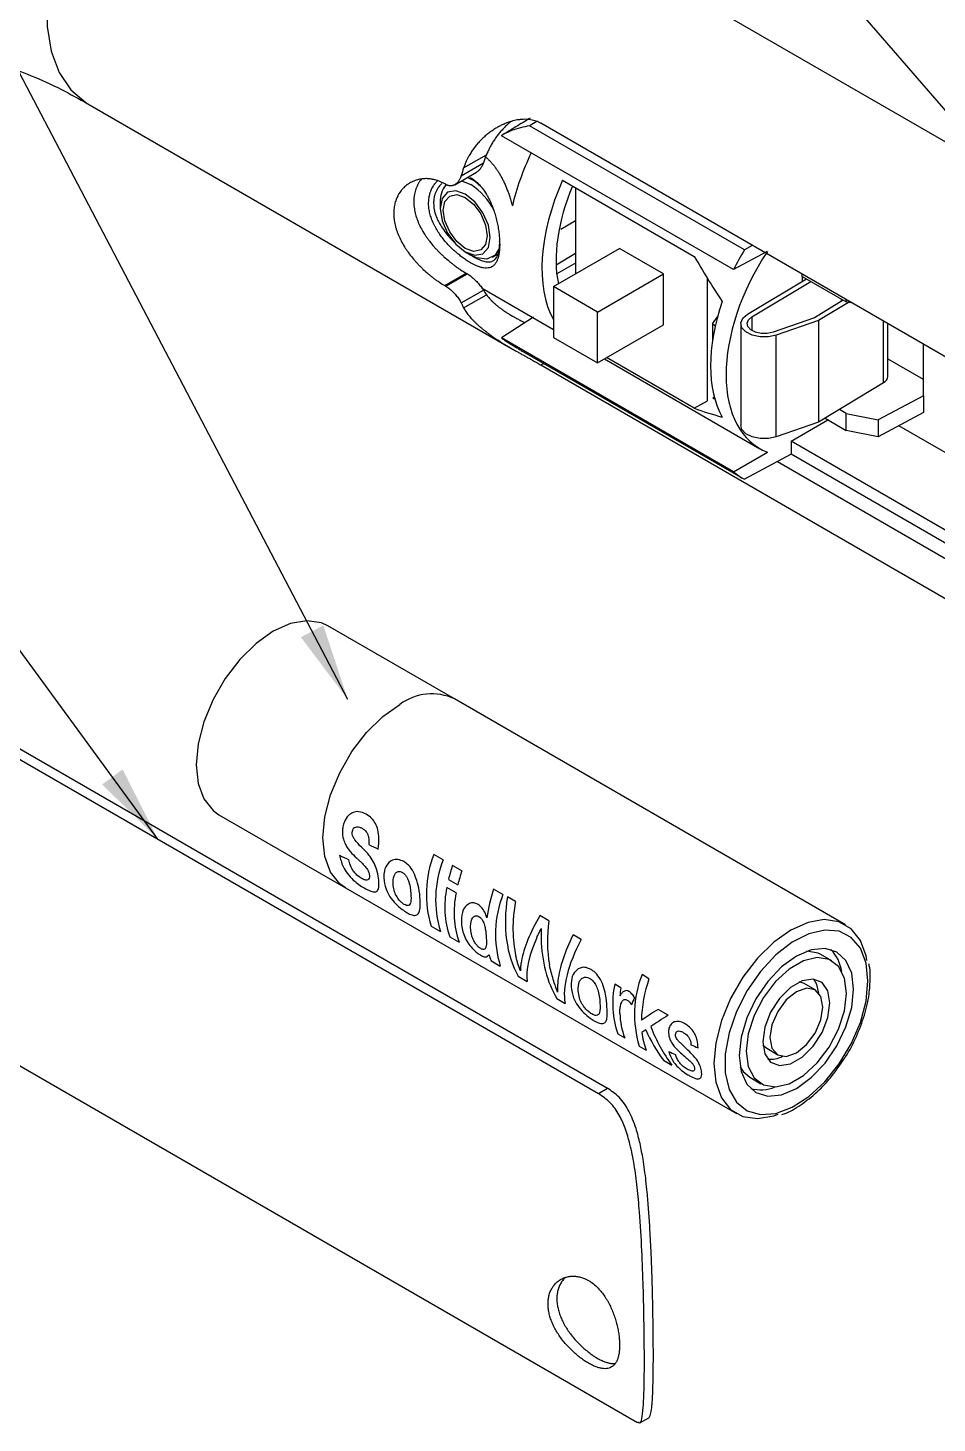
# Model space of a CAD drawing. Header units: millimetres. Extents: x 97 to 346, y 17 to 285.
# Drawn here: x 169.4 to 208.4, y 175.9 to 235.6 of the extents above; entities that cross this region are included whole.
import ezdxf

# ---------------------------------------------------------------- set-up
doc = ezdxf.new("R2010")
doc.units = ezdxf.units.MM
doc.dimstyles.new('SLDDIMSTYLE0', dxfattribs={"dimtxt": 0.18, "dimasz": 3.302, "dimexe": 0, "dimexo": 0.0625, "dimgap": 0, "dimtad": 0, "dimtih": 1, "dimtoh": 1, "dimdec": 0, "dimrnd": 1e-09, "dimzin": 0, "dimdsep": 46, "dimtxsty": 'Standard', "dimsah": 1, "dimcen": 0.09, "dimadec": 0, "dimazin": 0, "dimtfac": 3.302, "dimtdec": 0, "dimtofl": 0, "dimtmove": 0, "dimatfit": 3, "dimfxl": 1, "dimfrac": 2, "dimtolj": 1, "dimtzin": 0, "dimarcsym": 0})

msp = doc.modelspace()

# ---------------------------------------------------------------- linework, layer by layer
at = {"color": 7, "linetype": 'Continuous', "lineweight": 25}
for p, q in [((257.315, 202.655), (180.477, 247.013)), ((172.011, 232.348), (190.222, 221.835)), ((200.123, 226.095), (190.924, 231.406)), ((228.179, 210.283), (191.409, 231.51)), ((199.647, 225.247), (189.715, 230.981)), ((188.101, 229.599), (189.076, 230.162)), ((187.724, 228.884), (188.651, 229.419)), ((187.994, 229.265), (188.946, 229.815)), ((187.343, 228.89), (187.296, 228.917)), ((188.009, 229.048), (188.406, 228.891)), ((192.336, 229.073), (197.976, 225.817)), ((192.884, 228.756), (192.884, 225.067)), ((187.098, 228.135), (187.098, 227.863)), ((192.265, 226.979), (192.884, 227.349)), ((188.17, 226.006), (188.406, 225.87)), ((189.331, 225.778), (189.571, 225.916)), ((191.941, 224.523), (194.77, 226.156)), ((192.058, 225.449), (192.884, 225.949)), ((196.655, 225.067), (194.77, 226.156)), ((201.101, 226.029), (199.647, 225.247)), ((200.456, 226.287), (200.123, 226.095)), ((187.296, 224.562), (188.213, 225.091)), ((187.296, 224.562), (187.343, 224.535)), ((187.343, 224.535), (188.26, 225.064)), ((188.213, 225.091), (188.26, 225.064)), ((193.827, 223.434), (191.941, 224.523)), ((191.941, 224.523), (191.941, 222.345)), ((193.827, 223.434), (196.655, 225.067)), ((196.655, 222.89), (196.655, 225.067)), ((198.541, 219.629), (198.541, 224.863)), ((200.25, 223.339), (202.776, 224.849)), ((200.442, 223.232), (202.964, 224.74)), ((202.595, 224.953), (202.595, 225.052)), ((202.595, 224.953), (202.595, 224.741)), ((202.595, 224.953), (204.481, 223.864)), ((187.994, 223.822), (188.946, 224.372)), ((188.101, 223.611), (189.076, 224.174)), ((188.895, 224.449), (191.941, 222.69)), ((204.354, 223.938), (203.127, 223.19)), ((204.481, 223.864), (204.481, 223.964)), ((193.827, 221.257), (193.827, 223.434)), ((204.573, 223.847), (203.296, 223.069)), ((204.734, 223.817), (204.481, 223.864)), ((191.085, 223.215), (189.715, 222.326)), ((193.827, 221.257), (196.655, 222.89)), ((198.758, 222.926), (198.972, 223.231)), ((198.872, 222.835), (198.758, 222.926)), ((198.758, 222.926), (198.758, 222.241)), ((199.969, 222.938), (199.969, 218.583)), ((203.127, 223.19), (201.346, 222.574)), ((203.296, 223.069), (201.483, 222.442)), ((203.296, 223.069), (203.296, 218.714)), ((206.26, 220.675), (206.26, 222.936)), ((199.647, 216.592), (189.715, 222.326)), ((191.941, 222.345), (193.827, 221.257)), ((201.483, 218.087), (201.483, 222.442)), ((190.662, 221.735), (200.035, 216.324)), ((207.77, 222.065), (207.77, 219.86)), ((191.409, 221.167), (228.179, 199.94)), ((194.125, 221.429), (200.781, 217.586)), ((197.976, 219.317), (194.221, 221.484)), ((206.26, 221.427), (207.77, 220.555)), ((206.078, 220.41), (203.296, 218.714)), ((198.832, 219.791), (198.773, 219.757)), ((207.78, 219.854), (205.845, 218.813)), ((207.77, 219.86), (207.78, 219.854)), ((207.78, 219.854), (207.78, 219.134)), ((197.976, 219.317), (198.54, 219.629)), ((204.481, 219.085), (204.185, 219.256)), ((207.78, 219.134), (205.845, 218.093)), ((203.296, 218.714), (201.483, 218.087)), ((202.115, 217.911), (203.691, 218.821)), ((203.578, 218.886), (204.481, 218.365)), ((204.481, 219.085), (205.845, 218.813)), ((204.481, 218.365), (204.481, 219.085)), ((205.845, 218.813), (205.845, 218.093)), ((211.371, 215.891), (206.731, 218.569)), ((205.845, 218.093), (204.481, 218.365)), ((199.647, 216.592), (201.102, 217.432)), ((202.115, 217.346), (200.123, 216.275)), ((202.115, 217.911), (202.115, 217.346)), ((209.715, 213.524), (202.115, 217.911)), ((227.097, 202.925), (202.115, 217.346)), ((201.533, 217.033), (229.229, 201.044)), ((156.543, 211.988), (194.255, 190.217)), ((156.159, 211.759), (193.872, 189.988)), ((187.708, 206.876), (182.287, 210.005)), ((204.443, 197.215), (187.708, 206.876)), ((177.62, 201.922), (183.042, 198.792)), ((187.226, 199.984), (186.827, 200.214)), ((188.023, 199.523), (187.624, 199.753)), ((187.453, 199.155), (187.852, 198.925)), ((183.042, 198.792), (199.776, 189.132)), ((187.779, 198.576), (187.381, 198.807)), ((189.785, 198.506), (189.386, 198.736)), ((190.322, 198.202), (189.978, 198.401)), ((186.712, 197.154), (187.111, 196.924)), ((191.747, 197.38), (191.364, 197.601)), ((187.51, 196.693), (187.909, 196.463)), ((193.136, 196.578), (192.791, 196.777)), ((203.862, 195.664), (203.39, 195.936)), ((189.272, 195.676), (189.671, 195.446)), ((162.956, 194.726), (195.539, 175.916)), ((190.436, 195.007), (190.82, 194.785)), ((194.835, 194.508), (194.569, 194.662)), ((196.036, 194.904), (195.737, 195.077)), ((202.674, 194.695), (202.471, 194.764)), ((203.145, 194.423), (202.674, 194.695)), ((192.094, 194.05), (192.443, 193.848)), ((196.855, 193.343), (196.424, 193.591)), ((194.697, 192.547), (194.996, 192.375)), ((195.619, 192.015), (195.918, 191.842)), ((200.913, 192.065), (201.074, 191.924)), ((201.074, 191.924), (201.545, 191.651)), ((196.658, 191.415), (197.015, 191.209)), ((200.357, 190.682), (200.829, 190.41)), ((193.872, 189.988), (194.255, 190.217)), ((195.639, 175.896), (196.03, 176.111))]:
    msp.add_line(p, q, dxfattribs=at)
at = {"color": 8, "linetype": 'Continuous', "lineweight": 25}
for p, q in [((192.884, 225.529), (192.086, 225.069)), ((204.269, 223.987), (204.269, 223.886)), ((200.442, 223.232), (200.442, 222.644)), ((206.078, 220.41), (206.078, 223.042)), ((191.409, 221.167), (191.528, 221.235))]:
    msp.add_line(p, q, dxfattribs=at)
at = {"color": 8, "linetype": 'Continuous', "lineweight": 25, "flags": 128}
for points in [[(180.477, 247.013), (180.199, 247.154), (179.382, 247.38), (178.476, 247.384), (177.505, 247.167), (176.498, 246.734), (175.483, 246.099), (174.49, 245.279), (173.548, 244.298), (172.684, 243.184), (171.921, 241.969), (171.283, 240.688), (170.788, 239.379), (170.45, 238.078), (170.278, 236.823), (170.278, 235.651), (170.45, 234.594), (170.788, 233.684), (171.283, 232.946), (171.921, 232.402), (172.011, 232.348)], [(183.042, 198.792), (182.795, 198.969), (182.402, 199.464), (182.158, 200.129), (182.075, 200.929), (182.158, 201.825), (182.402, 202.771), (182.795, 203.72), (183.317, 204.625), (183.943, 205.441), (184.64, 206.125), (185.375, 206.644)]]:
    msp.add_lwpolyline(points, dxfattribs=at)
at = {"color": 7, "linetype": 'Continuous', "lineweight": 25, "flags": 128}
for points in [[(191.234, 231.592), (190.946, 231.419), (190.924, 231.406)], [(188.17, 228.482), (187.76, 228.625), (187.412, 228.557), (187.179, 228.29), (187.098, 227.863), (187.179, 227.342), (187.412, 226.806), (187.76, 226.337), (188.17, 226.006), (188.58, 225.863), (188.928, 225.93), (189.161, 226.198), (189.242, 226.625), (189.161, 227.146), (188.928, 227.682), (188.58, 228.151), (188.17, 228.482)], [(188.17, 228.333), (188.531, 228.041), (188.837, 227.629), (189.041, 227.158), (189.113, 226.7), (189.041, 226.324), (188.837, 226.089), (188.531, 226.03), (188.17, 226.155), (187.809, 226.446), (187.503, 226.859), (187.299, 227.33), (187.227, 227.788), (187.299, 228.163), (187.503, 228.399), (187.809, 228.458), (188.17, 228.333)], [(189.654, 226.207), (189.45, 225.867), (189.094, 225.698), (188.646, 225.756), (188.406, 225.87)], [(201.483, 222.442), (201.148, 222.37), (200.79, 222.37), (200.455, 222.442), (200.186, 222.579), (200.017, 222.761), (199.97, 222.966), (200.051, 223.167), (200.25, 223.339)], [(201.346, 222.574), (201.1, 222.521), (200.838, 222.521), (200.592, 222.575), (200.395, 222.674), (200.271, 222.808), (200.237, 222.958), (200.296, 223.106), (200.442, 223.232)], [(201.483, 218.087), (201.148, 218.015), (200.79, 218.015), (200.455, 218.088), (200.186, 218.224), (200.017, 218.406), (199.969, 218.583)], [(182.287, 210.005), (182.011, 210.13), (181.385, 210.223), (180.688, 210.102), (179.954, 209.774), (179.219, 209.255), (178.522, 208.57), (177.896, 207.755), (177.374, 206.85), (176.981, 205.901), (176.737, 204.954), (176.654, 204.059), (176.737, 203.258), (176.981, 202.594), (177.374, 202.098), (177.62, 201.922)], [(205.365, 195.677), (205.327, 195.878), (205.083, 196.543), (204.69, 197.038), (204.167, 197.34), (203.541, 197.433), (202.844, 197.312), (202.11, 196.984), (201.375, 196.464), (200.678, 195.78), (200.052, 194.965), (199.53, 194.06), (199.137, 193.11), (198.893, 192.164), (198.81, 191.268), (198.893, 190.468), (199.137, 189.804), (199.53, 189.308), (200.052, 189.006), (200.678, 188.913), (201.375, 189.034), (201.562, 189.099)], [(205.409, 194.806), (205.327, 195.574), (205.084, 196.206), (204.693, 196.667), (204.175, 196.932), (203.559, 196.987), (202.877, 196.829), (202.167, 196.467), (201.467, 195.919), (200.813, 195.217), (200.243, 194.397), (199.785, 193.504), (199.466, 192.585), (199.302, 191.691), (199.302, 190.869), (199.466, 190.165), (199.785, 189.615), (200.243, 189.249), (200.813, 189.088), (201.467, 189.14), (202.167, 189.402), (202.877, 189.86), (203.559, 190.489), (204.175, 191.255), (204.693, 192.118), (205.084, 193.03), (205.327, 193.942), (205.409, 194.806)], [(204.797, 194.452), (204.713, 195.137), (204.468, 195.678), (204.079, 196.039), (203.571, 196.196), (202.98, 196.138), (202.345, 195.868), (201.711, 195.405), (201.12, 194.781), (200.612, 194.038), (200.222, 193.227), (199.978, 192.403), (199.894, 191.622), (199.978, 190.938), (200.222, 190.396), (200.612, 190.035), (201.12, 189.878), (201.711, 189.937), (202.345, 190.206), (202.98, 190.669), (203.571, 191.293), (204.079, 192.036), (204.468, 192.847), (204.713, 193.671), (204.797, 194.452)], [(203.39, 195.936), (203.279, 195.992), (202.79, 196.078)], [(204.49, 194.275), (204.403, 194.923), (204.15, 195.418), (203.75, 195.72), (203.236, 195.804), (202.651, 195.665), (202.04, 195.312), (201.454, 194.776), (200.941, 194.098), (200.541, 193.334), (200.287, 192.547), (200.2, 191.799), (200.287, 191.151), (200.541, 190.656), (200.941, 190.354), (201.454, 190.27), (202.04, 190.409), (202.651, 190.762), (203.236, 191.298), (203.75, 191.976), (204.15, 192.74), (204.403, 193.527), (204.49, 194.275)], [(203.783, 193.867), (203.696, 194.385), (203.447, 194.74), (203.064, 194.89), (202.595, 194.816), (202.096, 194.528), (201.626, 194.06), (201.244, 193.468), (200.994, 192.825), (200.908, 192.207), (200.994, 191.689), (201.244, 191.334), (201.626, 191.184), (202.096, 191.258), (202.595, 191.546), (203.064, 192.014), (203.447, 192.606), (203.696, 193.249), (203.783, 193.867)], [(203.306, 194.281), (203.225, 194.657), (203.099, 194.886)], [(203.477, 193.69), (203.391, 194.14), (203.145, 194.423), (202.778, 194.494), (202.345, 194.344), (201.912, 193.994), (201.545, 193.499), (201.3, 192.934), (201.214, 192.384), (201.3, 191.934), (201.545, 191.651), (201.912, 191.58), (202.345, 191.731), (202.778, 192.08), (203.145, 192.575), (203.391, 193.141), (203.477, 193.69)], [(199.935, 191.131), (200.07, 190.928), (200.357, 190.682)]]:
    msp.add_lwpolyline(points, dxfattribs=at)
at = {"color": 7, "linetype": 'Continuous', "lineweight": 25}
for centre, radius, start, end in [((199.871, 225.922), 11.597, 158.55286, 160.38493), ((200.321, 225.498), 12.89, 161.44999, 163.00889), ((188.167, 228.19), 1.07, 140.29764, 182.96497), ((186.894, 226.527), 2.806, 26.22061, 57.3915), ((191.51, 225.922), 2.996, 211.15814, 215.67499), ((191.549, 225.498), 3.931, 205.24473, 208.68553), ((205.933, 220.706), 0.329, 296.16889, 354.62642), ((191.096, 198.522), 4.592, 158.38099, 197.33384), ((191.495, 198.292), 4.592, 158.38099, 197.33384), ((194.107, 197.571), 6.84, 161.39275, 166.60529), ((194.506, 197.34), 6.84, 161.39275, 166.60529), ((191.22, 197.981), 3.927, 167.8643, 199.13872), ((191.619, 197.751), 3.927, 167.8643, 199.13872), ((195.417, 196.682), 6.371, 161.19387, 172.59392), ((194.054, 196.814), 4.592, 158.38099, 197.33384), ((191.687, 196.642), 2.602, 195.64992, 201.80011), ((202.624, 194.979), 1.677, 8.10592, 44.18444), ((198.416, 193.832), 3.935, 167.82231, 199.05551), ((200.012, 193.379), 4.6, 158.34416, 197.2544), ((201.622, 192.956), 5.916, 160.7813, 178.38522), ((200.386, 193.519), 5.638, 169.89267, 173.32081), ((197.953, 193.502), 3.165, 181.53598, 200.87722), ((198.679, 192.916), 2.962, 186.05041, 201.25437), ((201.229, 192.574), 1.119, 264.45764, 297.64324), ((200.803, 191.825), 1.677, 255.81941, 291.90098)]:
    msp.add_arc(centre, radius, start, end, dxfattribs=at)
at = {"color": 8, "linetype": 'Continuous', "lineweight": 25}
msp.add_arc((186.736, 204.798), 2.294, 64.91783, 126.39263, dxfattribs=at)
at = {"color": 7, "linetype": 'Continuous', "lineweight": 25}
for centre, major_axis, ratio, start_param, end_param in [((194.736, 229.005), (3.345, 5.998), 0.567218, 1.678975, 2.04193), ((196.223, 228.147), (3.345, 5.998), 0.567218, 1.729363, 2.804411), ((196.223, 228.147), (2.922, 5.241), 0.567218, 1.753764, 2.56758), ((208.867, 220.847), (12.106, -12.001), 0.32276, 3.992937, 4.154836), ((204.274, 223.499), (3.524, 5.894), 0.587369, 1.491587, 3.238841), ((204.274, 223.499), (4.277, 7.153), 0.587369, 1.559056, 1.675846), ((203.609, 223.883), (3.524, 5.894), 0.587369, 1.908727, 2.821573), ((208.867, 220.847), (11.106, 0.038), 0.228197, 3.571081, 3.587813), ((208.867, 220.847), (12.711, 0.044), 0.228197, 3.682486, 3.844386), ((204.274, 223.499), (4.277, 7.153), 0.587369, 3.054454, 3.171244), ((179.286, 206.349), (39.712, -18.932), 0.07145, 4.866423, 4.876719), ((189.657, 200.362), (39.712, -18.932), 0.07145, 4.572781, 4.582891), ((193.268, 198.277), (1.314, 4.554), 0.683815, 1.738857, 2.547209), ((193.575, 198.1), (1.462, 4.49), 0.674383, 1.764678, 2.296801), ((193.947, 197.885), (3.088, 3.59), 0.408698, 1.983729, 2.534504), ((195.109, 197.214), (1.004, 4.677), 0.698951, 1.684864, 2.091751), ((194.224, 197.725), (3.088, 3.59), 0.408706, 2.194293, 2.79208), ((194.851, 197.364), (0.904, 4.713), 0.702724, 1.863009, 2.475728), ((195.482, 196.999), (2.906, 3.699), 0.457127, 1.972002, 2.504757), ((195.79, 196.822), (2.971, 3.66), 0.440365, 1.976763, 2.785115), ((198.442, 195.291), (3.17, 3.541), 0.385727, 2.229174, 2.318529), ((198.956, 194.994), (4.507, 2.786), 0.031183, 2.147993, 2.356071), ((199.387, 194.745), (4.505, 2.787), 0.031488, 2.148146, 2.36551), ((199.386, 194.746), (4.503, 2.788), 0.032004, 2.436953, 2.496877), ((199.067, 194.929), (-1.21, 5.216), 0.695827, 1.843244, 2.138412), ((199.425, 194.723), (-1.21, 5.216), 0.695848, 1.772141, 2.138495), ((205.174, 191.404), (29.855, -13.171), 0.094452, 4.472693, 4.482906), ((199.291, 194.801), (29.855, -13.171), 0.094452, 4.705245, 4.715341)]:
    msp.add_ellipse(centre, major_axis=major_axis, ratio=ratio, start_param=start_param, end_param=end_param, dxfattribs=at)
for points, knots in [([(180.477, 247.013), (180.056, 247.25), (178.861, 247.923), (176.863, 248.886), (174.486, 249.832), (172.099, 250.567), (169.724, 251.083), (167.381, 251.375), (165.088, 251.443), (162.864, 251.29), (160.724, 250.924), (158.678, 250.352), (156.738, 249.585), (154.91, 248.633), (153.203, 247.504), (151.623, 246.208), (150.176, 244.754), (148.864, 243.148), (147.692, 241.395), (146.664, 239.499), (145.784, 237.464), (145.059, 235.293), (144.493, 232.996), (144.095, 230.581), (143.867, 228.194), (143.842, 226.591), (143.83, 225.852)], [0, 0, 0, 0, 0.025142, 0.071401, 0.11765, 0.163599, 0.209023, 0.253706, 0.297489, 0.340301, 0.382167, 0.423194, 0.463542, 0.50341, 0.54301, 0.582521, 0.622135, 0.662067, 0.702515, 0.743645, 0.78558, 0.828379, 0.872023, 0.916418, 0.961409, 1, 1, 1, 1]), ([(160.763, 225.852), (160.766, 226.129), (160.775, 226.931), (160.869, 228.157), (161.068, 229.464), (161.344, 230.602), (161.676, 231.566), (162.045, 232.357), (162.432, 232.984), (162.826, 233.466), (163.232, 233.835), (163.659, 234.106), (164.155, 234.307), (164.755, 234.438), (165.445, 234.491), (166.27, 234.454), (167.242, 234.303), (168.36, 234.011), (169.577, 233.57), (170.799, 233.02), (171.634, 232.557), (172.011, 232.348)], [0, 0, 0, 0, 0.0266279, 0.0771379, 0.1274077, 0.1776326, 0.2280378, 0.2791187, 0.3316859, 0.3871065, 0.4478896, 0.5193977, 0.5898465, 0.6483011, 0.7016234, 0.7519927, 0.8053292, 0.85691, 0.9077137, 0.9583192, 1, 1, 1, 1]), ([(191.409, 231.51), (191.394, 231.518), (191.362, 231.536), (191.313, 231.56), (191.263, 231.582), (191.19, 231.609), (191.093, 231.639), (190.969, 231.664), (190.841, 231.678), (190.713, 231.682), (190.606, 231.677), (190.524, 231.67), (190.44, 231.659), (190.335, 231.641), (190.23, 231.616), (190.146, 231.593), (190.061, 231.567), (189.943, 231.526), (189.82, 231.475), (189.713, 231.424), (189.607, 231.371), (189.476, 231.296), (189.347, 231.213), (189.247, 231.142), (189.147, 231.068), (189.027, 230.97), (188.913, 230.865), (188.826, 230.778), (188.741, 230.688), (188.639, 230.57), (188.542, 230.445), (188.469, 230.34), (188.398, 230.233), (188.326, 230.111), (188.255, 229.974), (188.198, 229.853), (188.146, 229.728), (188.116, 229.642), (188.101, 229.599)], [0, 0, 0, 0, 0.0141078, 0.0282354, 0.0424223, 0.0566288, 0.0883912, 0.1203574, 0.1529092, 0.185639, 0.2159807, 0.2311885, 0.2463237, 0.2770961, 0.3083251, 0.3239674, 0.3395553, 0.3711086, 0.4124243, 0.4331289, 0.4537424, 0.4956096, 0.5381239, 0.5594222, 0.5806414, 0.623656, 0.6656053, 0.6866185, 0.7075586, 0.7499868, 0.7930932, 0.8146926, 0.8362051, 0.8798948, 0.9097774, 0.9397153, 0.9698269, 1, 1, 1, 1]), ([(190.945, 231.728), (190.743, 231.606), (190.333, 231.357), (189.923, 231.108), (189.715, 230.981)], [0, 0, 0, 0, 0.491919, 1, 1, 1, 1]), ([(190.121, 231.585), (190.09, 231.559), (190.014, 231.494), (189.898, 231.384), (189.773, 231.256), (189.654, 231.121), (189.539, 230.978), (189.43, 230.829), (189.363, 230.724), (189.298, 230.618), (189.235, 230.509), (189.165, 230.368), (189.112, 230.251), (189.088, 230.192), (189.076, 230.162)], [0, 0, 0, 0, 0.067607, 0.168379, 0.269152, 0.369926, 0.472657, 0.577036, 0.681418, 0.681685, 0.785803, 0.893062, 0.946507, 1, 1, 1, 1]), ([(190.924, 231.406), (190.662, 231.352), (190.244, 231.265), (189.859, 231.059), (189.715, 230.981)], [0, 0, 0, 0, 0.624817, 1, 1, 1, 1]), ([(189.022, 230.087), (189.061, 230.054), (189.134, 229.991), (189.219, 229.905), (189.282, 229.836), (189.345, 229.765), (189.42, 229.671), (189.493, 229.572), (189.548, 229.49), (189.603, 229.405), (189.67, 229.293), (189.734, 229.176), (189.784, 229.079), (189.832, 228.979), (189.89, 228.851), (189.944, 228.719), (189.986, 228.611), (190.026, 228.501), (190.066, 228.384), (190.106, 228.259), (190.135, 228.159), (190.162, 228.064), (190.179, 228.003), (190.187, 227.973)], [0, 0, 0, 0, 0.068992, 0.130155, 0.160794, 0.191323, 0.25318, 0.315891, 0.347302, 0.378607, 0.441981, 0.508107, 0.541227, 0.574237, 0.641054, 0.708739, 0.742638, 0.776429, 0.844806, 0.886392, 0.928018, 0.963996, 1, 1, 1, 1]), ([(188.946, 229.815), (188.942, 229.804), (188.934, 229.781), (188.92, 229.748), (188.905, 229.716), (188.885, 229.675), (188.858, 229.628), (188.822, 229.576), (188.783, 229.527), (188.742, 229.486), (188.7, 229.451), (188.67, 229.429), (188.653, 229.42), (188.65, 229.419)], [0, 0, 0, 0, 0.06558, 0.131293, 0.197415, 0.263678, 0.385197, 0.507663, 0.633282, 0.760068, 0.871324, 0.98348, 1, 1, 1, 1]), ([(187.296, 228.917), (187.255, 228.939), (187.132, 229.007), (186.961, 229.071), (186.78, 229.116), (186.633, 229.138), (186.478, 229.144), (186.323, 229.134), (186.187, 229.11), (186.069, 229.077), (185.939, 229.029), (185.83, 228.975), (185.742, 228.919), (185.684, 228.879), (185.614, 228.825), (185.549, 228.765), (185.499, 228.714), (185.427, 228.634), (185.361, 228.545), (185.304, 228.449), (185.268, 228.382), (185.23, 228.299), (185.191, 228.198), (185.151, 228.062), (185.115, 227.883), (185.104, 227.692), (185.108, 227.534), (185.123, 227.373), (185.148, 227.228), (185.179, 227.103), (185.202, 227.018), (185.236, 226.912), (185.282, 226.787), (185.351, 226.622), (185.454, 226.414), (185.577, 226.209), (185.685, 226.048), (185.8, 225.889), (185.909, 225.753), (186.007, 225.639), (186.074, 225.563), (186.16, 225.47), (186.248, 225.38), (186.319, 225.31), (186.428, 225.206), (186.541, 225.106), (186.654, 225.012), (186.731, 224.949), (186.828, 224.874), (186.945, 224.788), (187.103, 224.678), (187.219, 224.609), (187.296, 224.562)], [0, 0, 0, 0, 0.02043, 0.061749, 0.082665, 0.107674, 0.132682, 0.157689, 0.18438, 0.201708, 0.219036, 0.254349, 0.263264, 0.272146, 0.290159, 0.308034, 0.316989, 0.32591, 0.362401, 0.371625, 0.38081, 0.399475, 0.415939, 0.432403, 0.465963, 0.499996, 0.516982, 0.533969, 0.56865, 0.577415, 0.586143, 0.603867, 0.620853, 0.637839, 0.672469, 0.707573, 0.725042, 0.742511, 0.77812, 0.787112, 0.79607, 0.814241, 0.832117, 0.841073, 0.849995, 0.886501, 0.895732, 0.904922, 0.923603, 0.942517, 0.961432, 1, 1, 1, 1]), ([(186.3, 229.127), (186.283, 229.107), (186.252, 229.073), (186.216, 229.019), (186.175, 228.953), (186.129, 228.868), (186.089, 228.779), (186.061, 228.706), (186.023, 228.592), (185.995, 228.471), (185.978, 228.346), (185.97, 228.26), (185.967, 228.156), (185.97, 228.033), (185.985, 227.874), (186.023, 227.669), (186.084, 227.462), (186.147, 227.298), (186.218, 227.136), (186.322, 226.933), (186.447, 226.733), (186.556, 226.575), (186.674, 226.419), (186.785, 226.285), (186.885, 226.173), (186.954, 226.098), (187.041, 226.007), (187.132, 225.918), (187.205, 225.849), (187.317, 225.745), (187.432, 225.645), (187.549, 225.55), (187.628, 225.488), (187.728, 225.411), (187.849, 225.324), (188.013, 225.211), (188.133, 225.14), (188.213, 225.091)], [0, 0, 0, 0, 0.019602, 0.033585, 0.047509, 0.075805, 0.103548, 0.117453, 0.131295, 0.18815, 0.202553, 0.216883, 0.246091, 0.271393, 0.296695, 0.348366, 0.400817, 0.426118, 0.45142, 0.50299, 0.555252, 0.581502, 0.607752, 0.66124, 0.674744, 0.688197, 0.715479, 0.742617, 0.756214, 0.769757, 0.825194, 0.839213, 0.853171, 0.881556, 0.910852, 0.940148, 1, 1, 1, 1]), ([(188.387, 229.192), (188.486, 229.125), (188.636, 229.024), (188.802, 228.849), (188.939, 228.684), (189.054, 228.515), (189.17, 228.312), (189.263, 228.122), (189.355, 227.898), (189.42, 227.705), (189.466, 227.548), (189.509, 227.391), (189.554, 227.192), (189.589, 226.995), (189.611, 226.839), (189.628, 226.684), (189.642, 226.495), (189.645, 226.317), (189.641, 226.186), (189.632, 226.062), (189.614, 225.918), (189.585, 225.789), (189.555, 225.697), (189.522, 225.613), (189.472, 225.521), (189.411, 225.447), (189.355, 225.399), (189.293, 225.358), (189.206, 225.324), (189.087, 225.31), (188.957, 225.32), (188.815, 225.352), (188.639, 225.415), (188.463, 225.5), (188.285, 225.606), (188.136, 225.705), (187.972, 225.826), (187.822, 225.949), (187.647, 226.104), (187.49, 226.258), (187.325, 226.44), (187.186, 226.608), (187.045, 226.805), (186.939, 226.975), (186.864, 227.114), (186.795, 227.255), (186.72, 227.434), (186.665, 227.615), (186.634, 227.758), (186.611, 227.9), (186.598, 228.077), (186.608, 228.279), (186.644, 228.469), (186.704, 228.646), (186.772, 228.782), (186.838, 228.882), (186.902, 228.967), (186.956, 229.02), (186.989, 229.053)], [0, 0, 0, 0, 0.036325, 0.054953, 0.068466, 0.095858, 0.109757, 0.129949, 0.150556, 0.171451, 0.181746, 0.19204, 0.213011, 0.23427, 0.24491, 0.25555, 0.277286, 0.299365, 0.309662, 0.31996, 0.340976, 0.362299, 0.372593, 0.382887, 0.403865, 0.425126, 0.435787, 0.446449, 0.468233, 0.490373, 0.510835, 0.531731, 0.552954, 0.582848, 0.597751, 0.61612, 0.634865, 0.653861, 0.667648, 0.695601, 0.709791, 0.730147, 0.75092, 0.771973, 0.782401, 0.79283, 0.814093, 0.835664, 0.846188, 0.856712, 0.878208, 0.900037, 0.920526, 0.941431, 0.96263, 0.973027, 0.983423, 1, 1, 1, 1]), ([(187.172, 228.938), (187.145, 228.914), (187.077, 228.852), (187.005, 228.752), (186.92, 228.605), (186.857, 228.444), (186.825, 228.27), (186.812, 228.094), (186.823, 227.885), (186.882, 227.637), (186.959, 227.434), (187.045, 227.256), (187.157, 227.063), (187.307, 226.852), (187.45, 226.683), (187.557, 226.566), (187.632, 226.489), (187.682, 226.441), (187.705, 226.42)], [0, 0, 0, 0, 0.044534, 0.114959, 0.150526, 0.251307, 0.320171, 0.354975, 0.449821, 0.547056, 0.617512, 0.665076, 0.737268, 0.827879, 0.903297, 0.937183, 0.97144, 1, 1, 1, 1]), ([(187.994, 229.265), (187.989, 229.251), (187.98, 229.223), (187.964, 229.182), (187.947, 229.143), (187.925, 229.1), (187.899, 229.055), (187.866, 229.01), (187.831, 228.968), (187.793, 228.932), (187.754, 228.902), (187.714, 228.877), (187.672, 228.858), (187.629, 228.844), (187.587, 228.836), (187.545, 228.833), (187.502, 228.835), (187.464, 228.842), (187.43, 228.851), (187.401, 228.861), (187.372, 228.874), (187.353, 228.884), (187.343, 228.89)], [0, 0, 0, 0, 0.042854, 0.085862, 0.129348, 0.173001, 0.232308, 0.292066, 0.353295, 0.415059, 0.470642, 0.526653, 0.584064, 0.641979, 0.693802, 0.746015, 0.799479, 0.853387, 0.889681, 0.926115, 0.962983, 1, 1, 1, 1]), ([(188.903, 228.73), (188.895, 228.739), (188.843, 228.804), (188.76, 228.882), (188.613, 229.004), (188.458, 229.099), (188.314, 229.16), (188.249, 229.178), (188.238, 229.181)], [0, 0, 0, 0, 0.042399, 0.280658, 0.401069, 0.731593, 0.957417, 1, 1, 1, 1]), ([(188.466, 225.836), (188.515, 225.807), (188.638, 225.736), (188.821, 225.651), (188.992, 225.596), (189.117, 225.578), (189.218, 225.579), (189.29, 225.594), (189.364, 225.625), (189.428, 225.668), (189.482, 225.731), (189.52, 225.792), (189.554, 225.861), (189.59, 225.961), (189.615, 226.08), (189.636, 226.233), (189.646, 226.351), (189.643, 226.451), (189.643, 226.461)], [0, 0, 0, 0, 0.064376, 0.16221, 0.262417, 0.335695, 0.385133, 0.460133, 0.494897, 0.565186, 0.636668, 0.672738, 0.707927, 0.779181, 0.851835, 0.888555, 0.98894, 1, 1, 1, 1]), ([(187.343, 224.535), (187.37, 224.519), (187.447, 224.471), (187.583, 224.359), (187.737, 224.202), (187.872, 224.031), (187.953, 223.903), (187.985, 223.838), (187.994, 223.822)], [0, 0, 0, 0, 0.101999, 0.29864, 0.49771, 0.704173, 0.922597, 1, 1, 1, 1]), ([(188.26, 225.064), (188.29, 225.046), (188.371, 224.996), (188.511, 224.884), (188.667, 224.732), (188.809, 224.569), (188.899, 224.448), (188.936, 224.388), (188.946, 224.372)], [0, 0, 0, 0, 0.113281, 0.303125, 0.496678, 0.700487, 0.920761, 1, 1, 1, 1]), ([(189.076, 224.174), (189.097, 224.147), (189.138, 224.091), (189.186, 224.036), (189.236, 223.981), (189.288, 223.925), (189.375, 223.841), (189.469, 223.758), (189.537, 223.702), (189.606, 223.647), (189.678, 223.592), (189.794, 223.509), (189.918, 223.426), (190.049, 223.344), (190.187, 223.262), (190.33, 223.182), (190.48, 223.102), (190.583, 223.05), (190.665, 223.01), (190.695, 222.996), (190.725, 222.981)], [0, 0, 0, 0, 0.0641795, 0.1283577, 0.1285234, 0.1925346, 0.2583052, 0.3249219, 0.3915374, 0.3916785, 0.4581519, 0.5261213, 0.5972722, 0.6684222, 0.7395715, 0.8120237, 0.8852451, 0.9584664, 0.9585932, 1, 1, 1, 1]), ([(188.101, 223.611), (188.115, 223.585), (188.145, 223.533), (188.196, 223.454), (188.253, 223.375), (188.294, 223.321), (188.336, 223.268), (188.381, 223.215), (188.453, 223.134), (188.532, 223.051), (188.616, 222.968), (188.703, 222.887), (188.79, 222.809), (188.882, 222.732), (188.977, 222.655), (189.075, 222.579), (189.178, 222.502), (189.286, 222.424), (189.414, 222.335), (189.534, 222.255), (189.644, 222.184), (189.756, 222.113), (189.886, 222.033), (190.034, 221.944), (190.125, 221.891), (190.217, 221.838), (190.31, 221.784), (190.452, 221.703), (190.598, 221.621), (190.745, 221.54), (190.893, 221.457), (191.024, 221.385), (191.136, 221.322), (191.23, 221.269), (191.322, 221.217), (191.38, 221.184), (191.409, 221.167)], [0, 0, 0, 0, 0.029684, 0.059427, 0.08911, 0.118848, 0.119321, 0.148531, 0.178264, 0.210248, 0.24229, 0.271971, 0.301697, 0.331378, 0.361102, 0.390783, 0.420506, 0.451948, 0.483439, 0.526982, 0.5488, 0.570531, 0.614663, 0.64847, 0.682277, 0.682364, 0.716087, 0.750864, 0.787047, 0.823233, 0.859422, 0.897708, 0.923007, 0.948308, 0.973609, 1, 1, 1, 1]), ([(189.715, 222.326), (189.762, 222.294), (189.856, 222.23), (190.001, 222.135), (190.149, 222.041), (190.3, 221.949), (190.453, 221.857), (190.574, 221.785), (190.644, 221.745), (190.662, 221.735)], [0, 0, 0, 0, 0.156435, 0.31312, 0.470593, 0.628349, 0.786573, 0.945136, 1, 1, 1, 1]), ([(183.932, 201.942), (183.824, 201.991), (183.641, 202.075), (183.368, 202.034), (183.149, 201.885), (182.995, 201.659), (182.949, 201.473), (182.93, 201.397)], [0, 0, 0, 0, 0.260004, 0.43873, 0.617674, 0.845755, 1, 1, 1, 1]), ([(184.448, 200.453), (184.464, 200.605), (184.492, 200.868), (184.443, 201.257), (184.336, 201.554), (184.163, 201.79), (184.013, 201.889), (183.932, 201.942)], [0, 0, 0, 0, 0.271656, 0.46991, 0.638158, 0.806266, 1, 1, 1, 1]), ([(182.93, 201.397), (182.922, 201.337), (182.899, 201.168), (182.933, 200.905), (183.012, 200.719), (183.044, 200.645)], [0, 0, 0, 0, 0.2489102, 0.6995294, 1, 1, 1, 1]), ([(183.337, 201.212), (183.347, 201.249), (183.362, 201.303), (183.405, 201.356), (183.432, 201.372), (183.446, 201.38)], [0, 0, 0, 0, 0.49703, 0.741568, 1, 1, 1, 1]), ([(183.446, 201.38), (183.471, 201.389), (183.533, 201.411), (183.643, 201.398), (183.721, 201.358), (183.76, 201.338)], [0, 0, 0, 0, 0.251579, 0.623869, 1, 1, 1, 1]), ([(183.76, 201.338), (183.822, 201.296), (183.916, 201.232), (184, 201.079), (184.042, 200.913), (184.047, 200.764), (184.043, 200.664), (184.042, 200.64)], [0, 0, 0, 0, 0.312332, 0.467379, 0.62239, 0.909672, 1, 1, 1, 1]), ([(183.044, 200.645), (183.075, 200.589), (183.139, 200.476), (183.297, 200.281), (183.425, 200.156), (183.51, 200.073)], [0, 0, 0, 0, 0.251748, 0.503342, 1, 1, 1, 1]), ([(183.365, 200.979), (183.357, 200.998), (183.338, 201.048), (183.326, 201.13), (183.334, 201.186), (183.337, 201.212)], [0, 0, 0, 0, 0.247665, 0.654169, 1, 1, 1, 1]), ([(184.464, 199.115), (184.448, 199.234), (184.421, 199.44), (184.308, 199.781), (184.09, 200.174), (183.776, 200.491), (183.491, 200.76), (183.392, 200.932), (183.365, 200.979)], [0, 0, 0, 0, 0.1871949, 0.3231027, 0.4595471, 0.7448467, 0.9301421, 1, 1, 1, 1]), ([(182.791, 200.187), (182.83, 200.025), (182.892, 199.761), (183.116, 199.399), (183.361, 199.13), (183.619, 198.923), (183.771, 198.83), (183.845, 198.785)], [0, 0, 0, 0, 0.3016802, 0.4898256, 0.6795797, 0.8438743, 1, 1, 1, 1]), ([(183.51, 200.073), (183.538, 200.046), (183.595, 199.994), (183.709, 199.887), (183.793, 199.805), (183.849, 199.75)], [0, 0, 0, 0, 0.250189, 0.500392, 1, 1, 1, 1]), ([(183.721, 199.2), (183.657, 199.242), (183.55, 199.312), (183.408, 199.467), (183.29, 199.652), (183.222, 199.83), (183.195, 199.955), (183.187, 199.993)], [0, 0, 0, 0, 0.245275, 0.411983, 0.578561, 0.869959, 1, 1, 1, 1]), ([(183.849, 199.75), (183.898, 199.695), (183.972, 199.611), (184.038, 199.473), (184.059, 199.393), (184.064, 199.352), (184.066, 199.34)], [0, 0, 0, 0, 0.440689, 0.675838, 0.910058, 1, 1, 1, 1]), ([(185.542, 199.915), (185.457, 199.953), (185.288, 200.028), (185.042, 199.989), (184.827, 199.825), (184.69, 199.553), (184.682, 199.321), (184.678, 199.215)], [0, 0, 0, 0, 0.179545, 0.359915, 0.537692, 0.789299, 1, 1, 1, 1]), ([(185.078, 198.955), (185.08, 199.079), (185.082, 199.257), (185.184, 199.427), (185.279, 199.491), (185.384, 199.498), (185.448, 199.469), (185.478, 199.454)], [0, 0, 0, 0, 0.4152909, 0.590773, 0.7667418, 0.886608, 1, 1, 1, 1]), ([(185.478, 199.454), (185.514, 199.428), (185.587, 199.377), (185.686, 199.228), (185.771, 199.023), (185.824, 198.767), (185.836, 198.604), (185.843, 198.518)], [0, 0, 0, 0, 0.1362672, 0.2735045, 0.4680272, 0.7187046, 1, 1, 1, 1]), ([(186.241, 198.289), (186.228, 198.45), (186.204, 198.737), (186.081, 199.188), (185.919, 199.553), (185.729, 199.794), (185.592, 199.883), (185.542, 199.915)], [0, 0, 0, 0, 0.290197, 0.518743, 0.703921, 0.890843, 1, 1, 1, 1]), ([(184.066, 199.34), (184.067, 199.29), (184.068, 199.195), (184.009, 199.124), (183.911, 199.111), (183.805, 199.153), (183.738, 199.191), (183.721, 199.2)], [0, 0, 0, 0, 0.244152, 0.461184, 0.66856, 0.915939, 1, 1, 1, 1]), ([(183.845, 198.785), (183.945, 198.731), (184.12, 198.637), (184.317, 198.6), (184.432, 198.671), (184.482, 198.843), (184.47, 199.028), (184.464, 199.115)], [0, 0, 0, 0, 0.233441, 0.408074, 0.583262, 0.801399, 1, 1, 1, 1]), ([(184.678, 199.215), (184.698, 199.057), (184.733, 198.791), (184.934, 198.408), (185.184, 198.106), (185.452, 197.871), (185.609, 197.771), (185.679, 197.726)], [0, 0, 0, 0, 0.289058, 0.486239, 0.684762, 0.859906, 1, 1, 1, 1]), ([(185.56, 198.081), (185.523, 198.105), (185.449, 198.154), (185.326, 198.284), (185.202, 198.465), (185.106, 198.702), (185.088, 198.866), (185.078, 198.955)], [0, 0, 0, 0, 0.131995, 0.264839, 0.457933, 0.708864, 1, 1, 1, 1]), ([(185.843, 198.518), (185.848, 198.399), (185.855, 198.228), (185.804, 198.083), (185.741, 198.032), (185.655, 198.033), (185.592, 198.065), (185.56, 198.081)], [0, 0, 0, 0, 0.404897, 0.583658, 0.763153, 0.880053, 1, 1, 1, 1]), ([(185.679, 197.726), (185.754, 197.688), (185.904, 197.611), (186.076, 197.605), (186.189, 197.705), (186.253, 197.927), (186.245, 198.162), (186.241, 198.289)], [0, 0, 0, 0, 0.162518, 0.326075, 0.532693, 0.746201, 1, 1, 1, 1]), ([(188.717, 198.082), (188.655, 198.11), (188.532, 198.166), (188.337, 198.13), (188.155, 197.993), (188.009, 197.696), (188.005, 197.432), (188.003, 197.274)], [0, 0, 0, 0, 0.13845, 0.277918, 0.454667, 0.674914, 1, 1, 1, 1]), ([(189.099, 197.504), (189.078, 197.562), (189.025, 197.711), (188.907, 197.937), (188.779, 198.035), (188.717, 198.082)], [0, 0, 0, 0, 0.251364, 0.636986, 1, 1, 1, 1]), ([(188.003, 197.274), (188.031, 197.079), (188.074, 196.783), (188.303, 196.401), (188.495, 196.172), (188.678, 196.005), (188.779, 195.94), (188.829, 195.908)], [0, 0, 0, 0, 0.39851, 0.604312, 0.774941, 0.889197, 1, 1, 1, 1]), ([(188.4, 197.076), (188.401, 197.195), (188.403, 197.38), (188.505, 197.545), (188.602, 197.6), (188.684, 197.599), (188.735, 197.573), (188.752, 197.564)], [0, 0, 0, 0, 0.429127, 0.664508, 0.796966, 0.930488, 1, 1, 1, 1]), ([(188.522, 196.55), (188.502, 196.595), (188.463, 196.685), (188.431, 196.816), (188.409, 196.946), (188.403, 197.033), (188.4, 197.076)], [0, 0, 0, 0, 0.249636, 0.498748, 0.74876, 1, 1, 1, 1]), ([(188.752, 197.564), (188.781, 197.543), (188.84, 197.502), (188.92, 197.388), (188.99, 197.228), (189.05, 196.955), (189.061, 196.766), (189.068, 196.637)], [0, 0, 0, 0, 0.112525, 0.225682, 0.373244, 0.575881, 1, 1, 1, 1]), ([(191.23, 196.654), (191.245, 196.687), (191.283, 196.768), (191.347, 196.901), (191.399, 197.002), (191.425, 197.052)], [0, 0, 0, 0, 0.249577, 0.624501, 1, 1, 1, 1]), ([(191.425, 197.052), (191.422, 196.979), (191.418, 196.869), (191.417, 196.723), (191.418, 196.65), (191.419, 196.614)], [0, 0, 0, 0, 0.499495, 0.749685, 1, 1, 1, 1]), ([(188.836, 196.19), (188.805, 196.21), (188.742, 196.252), (188.642, 196.357), (188.571, 196.46), (188.534, 196.528), (188.522, 196.55)], [0, 0, 0, 0, 0.2554855, 0.5133489, 0.8365214, 1, 1, 1, 1]), ([(189.068, 196.637), (189.075, 196.515), (189.086, 196.329), (189.034, 196.19), (188.972, 196.152), (188.91, 196.153), (188.86, 196.178), (188.836, 196.19)], [0, 0, 0, 0, 0.443921, 0.675413, 0.801377, 0.906125, 1, 1, 1, 1]), ([(188.829, 195.908), (188.881, 195.883), (188.983, 195.833), (189.094, 195.832), (189.152, 195.877), (189.174, 195.925), (189.182, 195.941)], [0, 0, 0, 0, 0.27511, 0.550317, 0.848301, 1, 1, 1, 1]), ([(190.529, 195.242), (190.492, 195.34), (190.438, 195.487), (190.379, 195.695), (190.353, 195.803), (190.34, 195.856)], [0, 0, 0, 0, 0.498383, 0.748994, 1, 1, 1, 1]), ([(190.574, 195.657), (190.568, 195.621), (190.552, 195.53), (190.536, 195.39), (190.531, 195.291), (190.529, 195.242)], [0, 0, 0, 0, 0.249271, 0.624135, 1, 1, 1, 1]), ([(192.124, 194.321), (192.059, 194.501), (191.96, 194.772), (191.848, 195.176), (191.799, 195.389), (191.774, 195.496)], [0, 0, 0, 0, 0.493801, 0.74615, 1, 1, 1, 1]), ([(193, 195.325), (192.921, 195.255), (192.752, 195.102), (192.7, 194.791), (192.705, 194.604), (192.707, 194.555)], [0, 0, 0, 0, 0.390738, 0.842403, 1, 1, 1, 1]), ([(193.556, 195.294), (193.507, 195.319), (193.382, 195.382), (193.183, 195.404), (193.058, 195.35), (193, 195.325)], [0, 0, 0, 0, 0.25104, 0.651782, 1, 1, 1, 1]), ([(194.234, 193.702), (194.223, 193.872), (194.204, 194.153), (194.087, 194.607), (193.921, 194.959), (193.726, 195.186), (193.599, 195.267), (193.556, 195.294)], [0, 0, 0, 0, 0.3113813, 0.515143, 0.7196037, 0.9044114, 1, 1, 1, 1]), ([(205.507, 194.942), (205.507, 195.09), (205.508, 195.301), (205.461, 195.484), (205.448, 195.539)], [0, 0, 0, 0, 0.701683, 1, 1, 1, 1]), ([(192.14, 194.815), (192.136, 194.772), (192.125, 194.663), (192.118, 194.497), (192.122, 194.38), (192.124, 194.321)], [0, 0, 0, 0, 0.249046, 0.623865, 1, 1, 1, 1]), ([(193.006, 194.384), (193.008, 194.53), (193.012, 194.736), (193.146, 194.917), (193.267, 194.976), (193.393, 194.969), (193.467, 194.932), (193.498, 194.916)], [0, 0, 0, 0, 0.421729, 0.591244, 0.760862, 0.898576, 1, 1, 1, 1]), ([(193.498, 194.916), (193.545, 194.883), (193.638, 194.818), (193.758, 194.642), (193.855, 194.415), (193.917, 194.134), (193.929, 193.956), (193.936, 193.857)], [0, 0, 0, 0, 0.153598, 0.308276, 0.49271, 0.721083, 1, 1, 1, 1]), ([(204.349, 191.42), (204.383, 191.466), (204.608, 191.778), (204.929, 192.433), (205.278, 193.339), (205.474, 194.196), (205.497, 194.711), (205.507, 194.942)], [0, 0, 0, 0, 0.043549, 0.293644, 0.544025, 0.795103, 1, 1, 1, 1]), ([(192.707, 194.555), (192.728, 194.398), (192.764, 194.132), (192.972, 193.749), (193.227, 193.447), (193.486, 193.23), (193.629, 193.142), (193.688, 193.106)], [0, 0, 0, 0, 0.295192, 0.498341, 0.70288, 0.879223, 1, 1, 1, 1]), ([(193.588, 193.394), (193.54, 193.425), (193.443, 193.488), (193.291, 193.643), (193.147, 193.844), (193.038, 194.102), (193.017, 194.283), (193.006, 194.384)], [0, 0, 0, 0, 0.149977, 0.301008, 0.482664, 0.712048, 1, 1, 1, 1]), ([(195.175, 194.36), (195.141, 194.374), (195.075, 194.402), (194.968, 194.38), (194.872, 194.294), (194.817, 194.217), (194.786, 194.175)], [0, 0, 0, 0, 0.203073, 0.407137, 0.678123, 1, 1, 1, 1]), ([(195.422, 194.092), (195.404, 194.119), (195.369, 194.174), (195.29, 194.275), (195.221, 194.326), (195.175, 194.36)], [0, 0, 0, 0, 0.251216, 0.503089, 1, 1, 1, 1]), ([(193.936, 193.857), (193.943, 193.708), (193.953, 193.502), (193.876, 193.358), (193.793, 193.321), (193.69, 193.34), (193.619, 193.378), (193.588, 193.394)], [0, 0, 0, 0, 0.438434, 0.60412, 0.769978, 0.900153, 1, 1, 1, 1]), ([(193.688, 193.106), (193.77, 193.064), (193.935, 192.981), (194.107, 192.98), (194.211, 193.073), (194.256, 193.301), (194.243, 193.546), (194.234, 193.702)], [0, 0, 0, 0, 0.177, 0.355013, 0.528636, 0.70102, 1, 1, 1, 1]), ([(194.789, 193.418), (194.788, 193.453), (194.787, 193.525), (194.797, 193.667), (194.821, 193.767), (194.836, 193.834)], [0, 0, 0, 0, 0.250194, 0.500513, 1, 1, 1, 1]), ([(194.836, 193.834), (194.858, 193.884), (194.891, 193.962), (194.974, 194.01), (195.042, 194.017), (195.087, 193.997), (195.108, 193.987)], [0, 0, 0, 0, 0.426121, 0.6457673, 0.8317313, 1, 1, 1, 1]), ([(195.108, 193.987), (195.125, 193.975), (195.17, 193.945), (195.231, 193.871), (195.268, 193.809), (195.284, 193.78)], [0, 0, 0, 0, 0.249725, 0.655954, 1, 1, 1, 1]), ([(197.113, 193.054), (197.054, 193.016), (196.945, 192.945), (196.882, 192.779), (196.873, 192.678), (196.87, 192.65)], [0, 0, 0, 0, 0.453586, 0.845039, 1, 1, 1, 1]), ([(197.562, 192.982), (197.524, 193.001), (197.448, 193.04), (197.293, 193.085), (197.185, 193.066), (197.113, 193.054)], [0, 0, 0, 0, 0.2510902, 0.5027091, 1, 1, 1, 1]), ([(198.135, 191.942), (198.127, 192.049), (198.114, 192.221), (198.039, 192.475), (197.91, 192.691), (197.746, 192.865), (197.615, 192.948), (197.562, 192.982)], [0, 0, 0, 0, 0.261245, 0.420736, 0.580418, 0.83125, 1, 1, 1, 1]), ([(196.87, 192.65), (196.875, 192.557), (196.883, 192.402), (196.987, 192.173), (197.202, 191.89), (197.402, 191.717), (197.552, 191.588)], [0, 0, 0, 0, 0.227795, 0.382793, 0.537981, 1, 1, 1, 1]), ([(197.197, 192.381), (197.193, 192.393), (197.18, 192.426), (197.171, 192.473), (197.172, 192.505), (197.172, 192.518)], [0, 0, 0, 0, 0.251648, 0.711862, 1, 1, 1, 1]), ([(197.172, 192.518), (197.177, 192.547), (197.188, 192.603), (197.24, 192.651), (197.311, 192.674), (197.412, 192.651), (197.485, 192.612), (197.527, 192.59)], [0, 0, 0, 0, 0.176809, 0.333263, 0.501761, 0.721682, 1, 1, 1, 1]), ([(197.294, 192.235), (197.285, 192.246), (197.266, 192.267), (197.231, 192.314), (197.211, 192.355), (197.197, 192.381)], [0, 0, 0, 0, 0.2517081, 0.5039382, 1, 1, 1, 1]), ([(197.527, 192.59), (197.584, 192.552), (197.671, 192.494), (197.763, 192.356), (197.811, 192.236), (197.828, 192.14), (197.832, 192.088), (197.833, 192.075)], [0, 0, 0, 0, 0.360468, 0.549482, 0.73823, 0.933284, 1, 1, 1, 1]), ([(196.878, 191.792), (196.929, 191.653), (197.008, 191.441), (197.229, 191.161), (197.453, 190.955), (197.638, 190.827), (197.747, 190.763), (197.771, 190.748)], [0, 0, 0, 0, 0.340964, 0.519578, 0.699508, 0.932643, 1, 1, 1, 1]), ([(197.522, 192.018), (197.503, 192.036), (197.465, 192.071), (197.388, 192.142), (197.332, 192.198), (197.294, 192.235)], [0, 0, 0, 0, 0.250228, 0.500456, 1, 1, 1, 1]), ([(198.279, 190.955), (198.262, 191.031), (198.234, 191.16), (198.127, 191.37), (197.977, 191.58), (197.765, 191.782), (197.603, 191.939), (197.522, 192.018)], [0, 0, 0, 0, 0.203958, 0.347671, 0.490754, 0.743914, 1, 1, 1, 1]), ([(197.675, 191.034), (197.618, 191.07), (197.521, 191.131), (197.382, 191.262), (197.271, 191.406), (197.204, 191.541), (197.18, 191.625), (197.171, 191.654)], [0, 0, 0, 0, 0.2659024, 0.4535968, 0.6419474, 0.8762673, 1, 1, 1, 1]), ([(197.552, 191.588), (197.602, 191.545), (197.677, 191.479), (197.778, 191.39), (197.827, 191.342), (197.852, 191.317)], [0, 0, 0, 0, 0.498928, 0.749029, 1, 1, 1, 1]), ([(197.986, 191.092), (197.989, 191.059), (197.994, 190.997), (197.952, 190.953), (197.885, 190.939), (197.785, 190.974), (197.709, 191.016), (197.675, 191.034)], [0, 0, 0, 0, 0.1991785, 0.3770325, 0.5572614, 0.8003435, 1, 1, 1, 1]), ([(197.852, 191.317), (197.88, 191.285), (197.924, 191.235), (197.969, 191.156), (197.98, 191.116), (197.986, 191.095), (197.986, 191.092)], [0, 0, 0, 0, 0.45324, 0.708068, 0.963865, 1, 1, 1, 1]), ([(201.718, 189.089), (201.752, 189.098), (202.022, 189.173), (202.54, 189.491), (203.238, 190.037), (203.861, 190.694), (204.197, 191.194), (204.349, 191.42)], [0, 0, 0, 0, 0.035057, 0.285546, 0.538665, 0.791535, 1, 1, 1, 1]), ([(197.771, 190.748), (197.859, 190.703), (198.014, 190.622), (198.181, 190.603), (198.27, 190.669), (198.299, 190.794), (198.285, 190.906), (198.279, 190.955)], [0, 0, 0, 0, 0.261234, 0.464791, 0.669379, 0.8541, 1, 1, 1, 1]), ([(195.551, 175.936), (195.577, 175.915), (195.66, 175.849), (195.732, 176.028), (195.796, 176.514), (195.83, 177.354), (195.843, 178.558), (195.83, 179.788), (195.812, 180.851), (195.786, 181.924), (195.735, 183.306), (195.647, 184.747), (195.539, 185.965), (195.411, 186.936), (195.242, 187.778), (195.037, 188.485), (194.77, 189.087), (194.412, 189.611), (194.047, 189.866), (193.872, 189.988)], [0, 0, 0, 0, 0.039736, 0.122306, 0.199702, 0.281233, 0.359229, 0.439249, 0.479162, 0.519557, 0.596891, 0.679404, 0.734723, 0.78788, 0.839237, 0.881789, 0.919479, 0.961279, 1, 1, 1, 1]), ([(196.023, 176.109), (196.025, 176.11), (196.053, 176.116), (196.085, 176.182), (196.13, 176.347), (196.158, 176.561), (196.183, 176.885), (196.199, 177.234), (196.211, 177.659), (196.219, 178.147), (196.224, 178.696), (196.221, 179.294), (196.214, 179.902), (196.205, 180.506), (196.194, 181.143), (196.178, 181.807), (196.156, 182.494), (196.129, 183.18), (196.1, 183.775), (196.067, 184.363), (196.022, 185.031), (195.967, 185.687), (195.909, 186.25), (195.851, 186.72), (195.771, 187.256), (195.658, 187.853), (195.509, 188.424), (195.347, 188.881), (195.131, 189.345), (194.815, 189.828), (194.431, 190.096), (194.255, 190.217)], [0, 0, 0, 0, 0.005686, 0.056272, 0.084699, 0.142411, 0.16944, 0.210524, 0.252373, 0.279402, 0.32069, 0.363013, 0.387137, 0.42382, 0.461116, 0.486971, 0.526214, 0.565996, 0.59196, 0.618074, 0.657642, 0.697848, 0.724775, 0.75146, 0.77825, 0.818771, 0.859891, 0.887483, 0.911247, 0.959575, 1, 1, 1, 1]), ([(193.445, 181.985), (193.332, 182.041), (193.16, 182.125), (192.928, 182.168), (192.756, 182.177), (192.59, 182.159), (192.43, 182.117), (192.279, 182.049), (192.14, 181.958), (192.038, 181.863), (191.964, 181.777), (191.898, 181.684), (191.826, 181.555), (191.763, 181.385), (191.725, 181.202), (191.71, 181.009), (191.719, 180.81), (191.752, 180.606), (191.806, 180.401), (191.881, 180.194), (191.977, 179.988), (192.09, 179.784), (192.221, 179.584), (192.367, 179.39), (192.527, 179.203), (192.695, 179.027), (192.871, 178.863), (193.051, 178.713), (193.229, 178.582), (193.404, 178.469), (193.573, 178.375), (193.734, 178.302), (193.886, 178.25), (194.027, 178.219), (194.159, 178.209), (194.28, 178.221), (194.389, 178.257), (194.47, 178.306), (194.528, 178.357), (194.582, 178.416), (194.641, 178.505), (194.698, 178.634), (194.739, 178.785), (194.767, 178.954), (194.779, 179.14), (194.777, 179.338), (194.762, 179.546), (194.733, 179.763), (194.69, 179.986), (194.634, 180.211), (194.565, 180.438), (194.481, 180.664), (194.384, 180.886), (194.29, 181.065), (194.209, 181.202), (194.124, 181.335), (194.008, 181.493), (193.876, 181.643), (193.726, 181.788), (193.589, 181.898), (193.481, 181.963), (193.445, 181.985)], [0, 0, 0, 0, 0.0346427, 0.0524334, 0.0696015, 0.0871118, 0.1048662, 0.1223917, 0.1402668, 0.1583961, 0.1672802, 0.1761643, 0.1943028, 0.2127208, 0.2300997, 0.2478519, 0.2658777, 0.2828694, 0.3002067, 0.3177918, 0.3349559, 0.3524563, 0.3701974, 0.387839, 0.4058379, 0.4240983, 0.4418117, 0.459906, 0.4782831, 0.4955081, 0.5131, 0.530959, 0.5479061, 0.5651913, 0.5827176, 0.6000189, 0.6176593, 0.6355439, 0.6444176, 0.6532913, 0.6713992, 0.6897779, 0.70737, 0.725342, 0.7435949, 0.7606984, 0.7781591, 0.795878, 0.8128986, 0.8302556, 0.8478527, 0.8652998, 0.8830924, 0.9011352, 0.9100229, 0.9189106, 0.9370531, 0.9554724, 0.9664633, 0.9887175, 1, 1, 1, 1]), ([(192.466, 182.122), (192.442, 182.101), (192.398, 182.062), (192.342, 181.994), (192.275, 181.902), (192.203, 181.772), (192.141, 181.602), (192.102, 181.42), (192.087, 181.227), (192.096, 181.027), (192.129, 180.824), (192.183, 180.618), (192.258, 180.411), (192.354, 180.205), (192.467, 180.002), (192.598, 179.802), (192.744, 179.607), (192.904, 179.42), (193.073, 179.244), (193.248, 179.08), (193.428, 178.931), (193.606, 178.799), (193.781, 178.686), (193.95, 178.593), (194.111, 178.52), (194.263, 178.467), (194.404, 178.437), (194.514, 178.426), (194.572, 178.434), (194.59, 178.436)], [0, 0, 0, 0, 0.022808, 0.042884, 0.06296, 0.103949, 0.145569, 0.184844, 0.224961, 0.265697, 0.304098, 0.343279, 0.383021, 0.421811, 0.461361, 0.501455, 0.541321, 0.581996, 0.623261, 0.663289, 0.704178, 0.745707, 0.784633, 0.824389, 0.864749, 0.903049, 0.942113, 0.981723, 1, 1, 1, 1])]:
    msp.add_open_spline(points, degree=3, knots=knots, dxfattribs=at)

# ---------------------------------------------------------------- leaders
at = {"color": 7, "linetype": 'Continuous', "lineweight": 18}
for points in [[(214.657, 225.21), (170.2, 276.575)], [(183.147, 206.845), (153.682, 263.047)], [(175.015, 200.874), (138.646, 250.549)]]:
    msp.add_leader(points, dimstyle='SLDDIMSTYLE0', dxfattribs=at)

doc.saveas('drawing.dxf')
